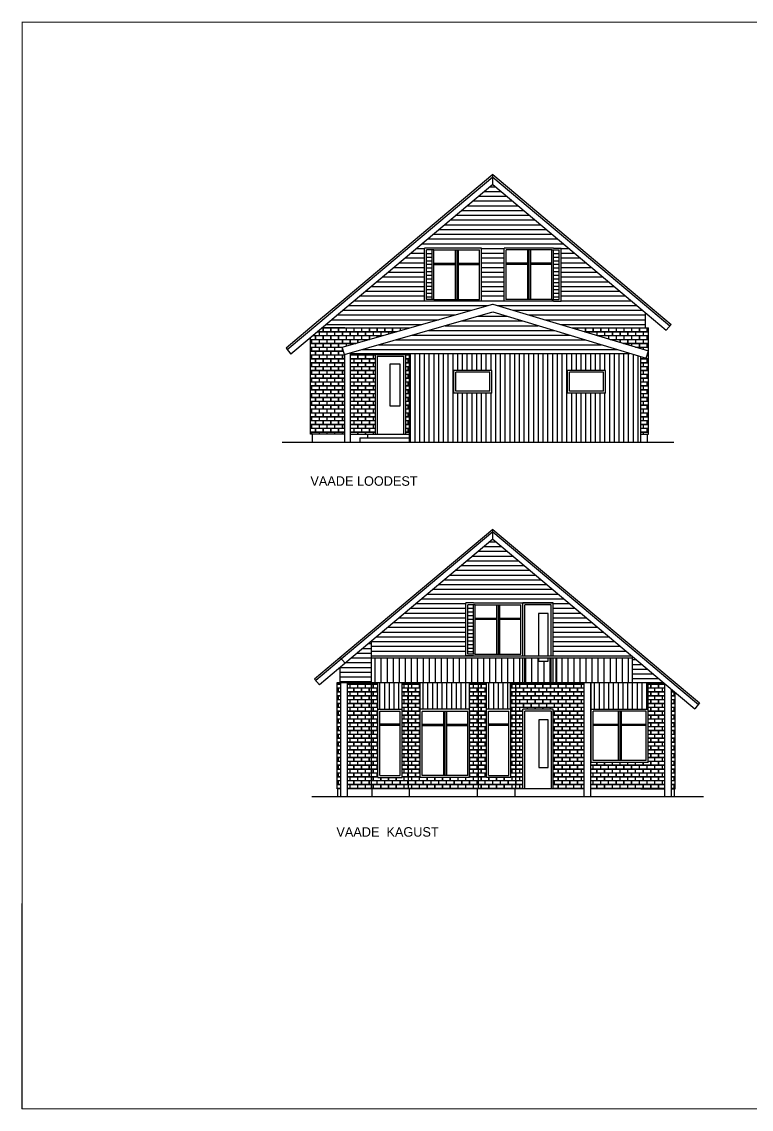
# Model space of a CAD drawing. Header units: millimetres. Extents: x -183747 to 314141, y 291435 to 411008.
# Drawn here: x 87842 to 107056, y 371139 to 399767 of the extents above; entities that cross this region are included whole.
import ezdxf

# ---------------------------------------------------------------- set-up
doc = ezdxf.new("R2010")
doc.units = ezdxf.units.MM
for name, color, linetype in [('kivivooder', 254, 'Continuous'), ('kollane', 5, 'Continuous'), ('puuvooder', 31, 'Continuous'), ('raam', 7, 'Continuous'), ('TEKST', 7, 'Continuous'), ('uks', 5, 'Continuous')]:
    doc.layers.add(name, color=color, linetype=linetype)
pattern_1 = [(360, (141201.75, -15201.34), (101.6, 101.6), [198.4375, -4.7625]), (360, (141100.15, -15196.58), (101.6, 101.6), [198.4375, -4.7625]), (90, (141201.75, -15201.34), (-101.6, 101.6), [-106.3625, 96.8375]), (90, (141196.99, -15201.34), (-101.6, 101.6), [-106.3625, 96.8375])]
pattern_2 = [(360, (141806.33, -30978.6), (101.6, 101.6), [198.4375, -4.7625]), (360, (141704.73, -30973.84), (101.6, 101.6), [198.4375, -4.7625]), (90, (141806.33, -30978.6), (-101.6, 101.6), [-106.3625, 96.8375]), (90, (141801.57, -30978.6), (-101.6, 101.6), [-106.3625, 96.8375])]

# ---------------------------------------------------------------- blocks, each defined once
blk = doc.blocks.new('ca3l')
at = {"color": 0, "linetype": 'ByBlock', "const_width": 0.14}
blk.add_lwpolyline([(192, 0), (192, 143), (0, 143), (0, 0)], close=True, dxfattribs=at)

msp = doc.modelspace()

# ---------------------------------------------------------------- hatches: boundary and pattern name
at = {"layer": 'kivivooder'}
h = msp.add_hatch(dxfattribs=at)
h.set_pattern_fill('AR-B816C', color=256, scale=0.5, angle=360, style=0)
h.set_pattern_definition(pattern_1)
h.paths.add_polyline_path([(95449.2502, 388909.44537), (96354.24216, 388909.44537), (96354.24216, 391010.87548), (96339.80252, 391006.73878), (96284.72185, 391199.00453), (98066.47749, 391709.44537), (96349.2502, 391709.44537), (95753.3734, 391709.44537), (95449.2502, 391454.2557)])
h = msp.add_hatch(dxfattribs=at)
h.set_pattern_fill('AR-B816C', color=256, scale=0.5, angle=360, style=0)
h.set_pattern_definition(pattern_1)
h.paths.add_polyline_path([(102329.65139, 391709.44537), (104349.38236, 391101.56372), (104349.38236, 391709.44537)])
h.paths.add_polyline_path([(104349.38236, 391101.56372), (104291.7421, 390910.04975), (104149.38236, 390952.89598), (104149.38236, 388909.44537), (104349.38236, 388909.44537)])
h = msp.add_hatch(dxfattribs=at)
h.set_pattern_fill('AR-B816C', color=256, scale=0.5, angle=360, style=0)
h.set_pattern_definition(pattern_1)
h.paths.add_polyline_path([(97149.2502, 391009.44537), (97949.2502, 391009.44537), (97949.2502, 390327.30671), (97949.2502, 390092.92863), (97949.38236, 390092.92863), (97949.38236, 388909.44537), (98051.63971, 388909.44537), (98051.63971, 391038.09357), (96504.91245, 391038.09357), (96504.91245, 388909.44537), (97149.2502, 388909.44537)])
h = msp.add_hatch(dxfattribs=at)
h.set_pattern_fill('AR-B816C', color=256, scale=0.5, angle=360, style=0)
h.set_pattern_definition(pattern_2)
h.paths.add_polyline_path([(97052.0536, 382370.76928), (96419.71546, 382370.76928), (96419.71546, 379570.76928), (97052.0536, 379570.76928)])
h.paths.add_polyline_path([(96249.11804, 382370.76928), (96149.11804, 382370.76928), (96149.11804, 379570.76928), (96249.11804, 379570.76928)])
h = msp.add_hatch(dxfattribs=at)
h.set_pattern_fill('AR-B816C', color=256, scale=0.5, angle=360, style=0)
h.set_pattern_definition(pattern_2)
h.paths.add_polyline_path([(100085.34743, 381670.76928), (100085.34743, 382370.76928), (99871.29242, 382370.76928), (99871.29242, 379570.76928), (100249.2502, 379570.76928), (100249.2502, 379870.76928), (100085.34743, 379870.76928)])
h.paths.add_polyline_path([(100856.55562, 382370.76928), (100721.74353, 382370.76928), (100721.74353, 381670.76928), (100721.74353, 379870.76928), (100249.2502, 379870.76928), (100249.2502, 379570.76928), (100856.55562, 379570.76928)])
h.paths.add_polyline_path([(99871.29242, 382370.76928), (99637.81151, 382370.76928), (99637.81151, 381670.76928), (99637.81151, 379870.76928), (98337.81151, 379870.76928), (98337.81151, 381670.76928), (98337.81151, 382370.76928), (98029.87106, 382370.76928), (98029.87106, 379570.76928), (99871.29242, 379570.76928)])
h.paths.add_polyline_path([(98029.87106, 382370.76928), (97857.23741, 382370.76928), (97857.23741, 381670.76928), (97857.23741, 379870.76928), (97220.84131, 379870.76928), (97220.84131, 381670.76928), (97220.84131, 382370.76928), (97052.0536, 382370.76928), (97052.0536, 379570.76928), (98029.87106, 379570.76928)])
h = msp.add_hatch(dxfattribs=at)
h.set_pattern_fill('AR-B816C', color=256, scale=0.5, angle=360, style=0)
h.set_pattern_definition(pattern_2)
h.paths.add_polyline_path([(102657.64626, 382370.76928), (100856.55562, 382370.76928), (100856.55562, 379570.76928), (101040.53124, 379570.76928), (101040.53124, 381670.76928), (101840.53124, 381670.76928), (101840.53124, 379570.76928), (102657.64626, 379570.76928)])
h = msp.add_hatch(dxfattribs=at)
h.set_pattern_fill('AR-B816C', color=256, scale=0.5, angle=360, style=0)
h.set_pattern_definition(pattern_2)
h.paths.add_polyline_path([(104781.29135, 382340.42379), (104745.127, 382370.76928), (104340.53124, 382370.76928), (104340.53124, 381671.39428), (104340.53124, 380271.39428), (102840.53124, 380271.39428), (102840.53124, 381671.39428), (102840.53124, 382370.76928), (102828.40851, 382370.76928), (102828.40851, 379570.76928), (104149.2502, 379570.76928), (104781.29135, 379570.76928)])
h = msp.add_hatch(dxfattribs=at)
h.set_pattern_fill('AR-B816C', color=256, scale=0.5, angle=360, style=0)
h.set_pattern_definition(pattern_2)
h.paths.add_polyline_path([(105052.0536, 382113.22728), (104952.0536, 382197.13724), (104952.0536, 379570.76928), (105052.0536, 379570.76928)])
at = {"layer": 'kollane'}
h = msp.add_hatch(dxfattribs=at)
h.set_pattern_fill('LINE', color=256, scale=30, angle=360, style=0)
h.set_pattern_definition([(180, (201343.56, 186498.87), (5e-14, 95.25), [])])
h.paths.add_polyline_path([(98649.2502, 393759.44537), (98499.2502, 393759.44537), (98499.2502, 392459.44537), (98649.2502, 392459.44537)])
h = msp.add_hatch(dxfattribs=at)
h.set_pattern_fill('LINE', color=256, scale=30, angle=360, style=0)
h.set_pattern_definition([(360, (-845.06, 186498.87), (5e-14, 95.25), [])])
h.paths.add_polyline_path([(101849.2502, 392459.44537), (101999.2502, 392459.44537), (101999.2502, 393759.44537), (101849.2502, 393759.44537)])
h = msp.add_hatch(dxfattribs=at)
h.set_pattern_fill('LINE', color=256, scale=30, angle=360, style=0)
h.set_pattern_definition([(180, (202432.49, 177160.19), (5e-14, 95.25), [])])
h.paths.add_polyline_path([(99738.1786, 384420.76928), (99588.1786, 384420.76928), (99588.1786, 383120.76928), (99738.1786, 383120.76928)])
h = msp.add_hatch(dxfattribs=at)
h.set_pattern_fill('LINE', color=256, scale=50, angle=810, style=0)
h.set_pattern_definition([(90, (130490.74, 407499.62), (158.75, -3e-14), [])])
h.paths.add_polyline_path([(101778.97783, 383013.9252), (101778.97783, 382370.76928), (103760.30594, 382370.76928), (103760.30594, 383013.9252)])
h.paths.add_polyline_path([(101395.94067, 382931.31321), (101395.94067, 383013.9252), (101028.97783, 383013.9252), (101028.97783, 382370.76928), (101728.97783, 382370.76928), (101728.97783, 383013.9252), (101647.15316, 383013.9252), (101647.15316, 382931.31321)])
h.paths.add_polyline_path([(97090.5002, 383013.9252), (97090.5002, 382370.76928), (100978.97783, 382370.76928), (100978.97783, 383013.9252)])
h = msp.add_hatch(dxfattribs=at)
h.set_pattern_fill('LINE', color=256, scale=50, angle=810, style=0)
h.set_pattern_definition([(90, (130649.49, 407499.62), (158.75, -3e-14), [])])
h.paths.add_polyline_path([(101937.72783, 383013.9252), (101937.72783, 382370.76928), (103919.05594, 382370.76928), (103919.05594, 383013.9252)])
h.paths.add_polyline_path([(101554.69067, 382931.31321), (101554.69067, 383013.9252), (101187.72783, 383013.9252), (101187.72783, 382370.76928), (101887.72783, 382370.76928), (101887.72783, 383013.9252), (101805.90316, 383013.9252), (101805.90316, 382931.31321)])
h.paths.add_polyline_path([(97249.2502, 383013.9252), (97249.2502, 382370.76928), (101137.72783, 382370.76928), (101137.72783, 383013.9252)])
at = {"layer": 'puuvooder'}
h = msp.add_hatch(dxfattribs=at)
h.set_pattern_fill('_USER', color=256, scale=125, angle=360, style=0, pattern_type=0)
h.set_pattern_definition([(360, (141201.75, -15201.34), (6e-14, 125), [])])
h.paths.add_polyline_path([(96349.2502, 392209.44537), (95786.41465, 391737.17026), (95753.3734, 391709.44537), (96349.2502, 391709.44537), (98066.47749, 391709.44537), (100250.6404, 392335.16863), (102329.65139, 391709.44537), (104269.38236, 391709.44537), (104269.38236, 392108.64252), (104149.2502, 392209.44537), (100249.2502, 395481.93393)])
h.paths.add_polyline_path([(99949.2502, 393809.44537), (99949.2502, 392409.44537), (98649.2502, 392409.44537), (98449.2502, 392409.44537), (98449.2502, 393809.44537), (98649.2502, 393809.44537)], flags=16)
h.paths.add_polyline_path([(100549.2502, 393809.44537), (101849.2502, 393809.44537), (102049.2502, 393809.44537), (102049.2502, 392409.44537), (101849.2502, 392409.44537), (100549.2502, 392409.44537)], flags=16)
h = msp.add_hatch(dxfattribs=at)
h.set_pattern_fill('_USER', color=256, scale=125, angle=360, style=0, pattern_type=0)
h.set_pattern_definition([(360, (19486.13, 226891.32), (6e-14, 125), [])])
h.paths.add_polyline_path([(99825.78363, 391038.09357), (99825.78363, 392005.40946), (96449.2502, 391038.09357)])
h.paths.add_polyline_path([(102868.48325, 391038.09357), (102868.48325, 391338.41023), (100249.2502, 392126.72499), (99825.78363, 392005.40946), (99825.78363, 391038.09357)])
h.paths.add_polyline_path([(102868.48325, 391038.09357), (103866.30721, 391038.09357), (102868.48325, 391338.41023)])
h = msp.add_hatch(dxfattribs=at)
h.set_pattern_fill('_USER', color=256, scale=125, angle=450, style=0, pattern_type=0)
h.set_pattern_definition([(90, (141201.75, -15201.34), (-125, 4e-14), [])])
h.paths.add_polyline_path([(104149.38236, 388689.44537), (104149.38236, 390952.89598), (103866.30721, 391038.09357), (98051.63971, 391038.09357), (98051.63971, 388689.44537)])
h.paths.add_polyline_path([(100223.10934, 389989.44537), (99223.10934, 389989.44537), (99223.10934, 390589.44537), (100223.10934, 390589.44537)], flags=16)
h.paths.add_polyline_path([(100178.22297, 390039.44537), (99268.51229, 390039.44537), (99273.10934, 390044.50787), (99273.10934, 390539.44537), (99722.5418, 390539.44537), (99723.10934, 390540.07037), (99723.67752, 390539.44537), (100173.10934, 390539.44537), (100173.10934, 390045.07037)], flags=0)
h.paths.add_polyline_path([(102215.2562, 389989.44537), (102215.2562, 390589.44537), (103215.2562, 390589.44537), (103215.2562, 389989.44537)], flags=16)
h.paths.add_polyline_path([(102265.2562, 390044.50787), (102265.2562, 390539.44537), (102714.68866, 390539.44537), (102715.2562, 390540.07037), (102715.82438, 390539.44537), (103165.2562, 390539.44537), (103165.2562, 390045.07037), (103170.36984, 390039.44537), (102260.65915, 390039.44537)], flags=0)
h.paths.add_polyline_path([(99722.5418, 390539.44537), (99273.10934, 390539.44537), (99273.10934, 390044.50787)], flags=0)
h.paths.add_polyline_path([(99273.10934, 390044.50787), (99273.10934, 390039.44537), (100173.10934, 390039.44537), (100173.10934, 390045.07037), (99723.67752, 390539.44537), (99722.5418, 390539.44537)], flags=0)
h.paths.add_polyline_path([(100173.10934, 390045.07037), (100173.10934, 390539.44537), (99723.67752, 390539.44537)], flags=0)
h.paths.add_polyline_path([(102714.68866, 390539.44537), (102265.2562, 390539.44537), (102265.2562, 390044.50787)], flags=0)
h.paths.add_polyline_path([(102265.2562, 390044.50787), (102265.2562, 390039.44537), (103165.2562, 390039.44537), (103165.2562, 390045.07037), (102715.82438, 390539.44537), (102714.68866, 390539.44537)], flags=0)
h.paths.add_polyline_path([(103165.2562, 390045.07037), (103165.2562, 390539.44537), (102715.82438, 390539.44537)], flags=0)
h = msp.add_hatch(dxfattribs=at)
h.set_pattern_fill('_USER', color=256, scale=125, angle=360, style=0, pattern_type=0)
h.set_pattern_definition([(360, (-293129.59, 388576.2), (6e-14, 125), [])])
h.paths.add_polyline_path([(103919.05594, 383063.9252), (100249.2502, 386143.25784), (100249.2502, 384470.76928), (101038.1786, 384470.76928), (101838.1786, 384470.76928), (101838.1786, 383063.9252)])
h.paths.add_polyline_path([(99538.1786, 384470.76928), (99738.1786, 384470.76928), (100249.2502, 384470.76928), (100249.2502, 386143.25784), (97052.0536, 383460.49136), (97052.0536, 383063.9252), (99538.1786, 383063.9252)])
h = msp.add_hatch(dxfattribs=at)
h.set_pattern_fill('_USER', color=256, scale=125, angle=360, style=0, pattern_type=0)
h.set_pattern_definition([(360, (141806.33, -30978.6), (6e-14, 125), [])])
h.paths.add_polyline_path([(96349.2502, 382870.76928), (96229.11804, 382769.96643), (96229.11804, 382370.76928), (97052.0536, 382370.76928), (97052.0536, 383460.49136)])
h = msp.add_hatch(dxfattribs=at)
h.set_pattern_fill('_USER', color=256, scale=125, angle=360, style=0, pattern_type=0)
h.set_pattern_definition([(360, (20263.4, 228599.09), (6e-14, 125), [])])
h.paths.add_polyline_path([(104149.2502, 382870.76928), (103919.05594, 383063.9252), (103919.05594, 382370.76928), (104745.127, 382370.76928), (104712.08576, 382398.49418)])
h = msp.add_hatch(dxfattribs=at)
h.set_pattern_fill('_USER', color=256, scale=125, angle=450, style=0, pattern_type=0)
h.set_pattern_definition([(90, (20027.1, 228599.09), (-125, 7e-14), [])])
h.paths.add_polyline_path([(97857.23741, 382370.76928), (97220.84131, 382370.76928), (97220.84131, 381670.76928), (97857.23741, 381670.76928)])
h = msp.add_hatch(dxfattribs=at)
h.set_pattern_fill('_USER', color=256, scale=125, angle=450, style=0, pattern_type=0)
h.set_pattern_definition([(90, (20166.21, 228599.09), (-125, 7e-14), [])])
h.paths.add_polyline_path([(98337.81151, 382370.76928), (98337.81151, 381670.76928), (99637.81151, 381670.76928), (99637.81151, 382370.76928)])
h = msp.add_hatch(dxfattribs=at)
h.set_pattern_fill('_USER', color=256, scale=125, angle=450, style=0, pattern_type=0)
h.set_pattern_definition([(90, (20272.27, 228599.09), (-125, 7e-14), [])])
h.paths.add_polyline_path([(100085.34743, 382370.76928), (100085.34743, 381670.76928), (100710.34743, 381670.76928), (100710.34743, 382370.76928)])
h = msp.add_hatch(dxfattribs=at)
h.set_pattern_fill('_USER', color=256, scale=125, angle=450, style=0, pattern_type=0)
h.set_pattern_definition([(90, (141806.33, -30978.6), (-125, 7e-14), [])])
h.paths.add_polyline_path([(102840.53124, 382370.76928), (102840.53124, 381671.39428), (104340.53124, 381671.39428), (104340.53124, 382370.76928)])

# ---------------------------------------------------------------- linework, layer by layer
for p, q in [((100249.2502, 395743.01539), (96220.69268, 392362.65426)), ((100249.2502, 395677.74503), (96252.83206, 392324.35204)), ((100249.2502, 395481.93393), (100249.2502, 395743.01539)), ((100249.2502, 395743.01539), (104277.80772, 392362.65426)), ((100249.2502, 395677.74503), (104245.66834, 392324.35204)), ((100249.2502, 395481.93393), (96349.2502, 392209.44537)), ((100249.2502, 395481.93393), (104149.2502, 392209.44537)), ((96220.69268, 392362.65426), (95657.85712, 391890.37915)), ((96252.83206, 392324.35204), (95689.9965, 391852.07693)), ((96349.2502, 392209.44537), (95786.41465, 391737.17026)), ((104149.2502, 392209.44537), (104817.88928, 391648.39057)), ((104245.66834, 392324.35204), (104914.30742, 391763.29724)), ((104277.80772, 392362.65426), (104946.4468, 391801.59946)), ((95657.85712, 391890.37915), (94802.76624, 391172.87271)), ((95689.9965, 391852.07693), (94834.90562, 391134.57049)), ((95786.41465, 391737.17026), (94931.46309, 391019.78073)), ((104946.4468, 391801.59946), (104817.88928, 391648.39057)), ((95446.4468, 388909.44537), (95446.4468, 391451.90337)), ((94802.76624, 391172.87271), (94931.32376, 391019.66382)), ((96354.24216, 388689.44537), (96354.24216, 391010.87548)), ((96504.91245, 388689.44537), (96504.91245, 391054.0398)), ((96354.24216, 388909.44537), (95446.4468, 388909.44537)), ((95499.2502, 388689.44537), (95499.2502, 388909.44537)), ((96504.91245, 388909.44537), (98051.63971, 388909.44537)), ((96749.2502, 388809.44537), (98051.63971, 388809.44537)), ((104149.38236, 388909.44537), (104349.38236, 388909.44537)), ((100249.2502, 386404.3393), (96220.69268, 383023.97817)), ((100249.2502, 386339.06894), (96252.83206, 382985.67595)), ((100249.2502, 386404.3393), (104277.80772, 383023.97817)), ((100249.2502, 386143.25784), (100249.2502, 386404.3393)), ((100249.2502, 386339.06894), (104245.66834, 382985.67595)), ((100249.2502, 386143.25784), (96349.2502, 382870.76928)), ((100249.2502, 386143.25784), (104149.2502, 382870.76928)), ((97052.0536, 379570.76928), (97052.0536, 383460.49136)), ((96220.69268, 383023.97817), (95552.0536, 382462.92337)), ((96252.83206, 382985.67595), (95584.19298, 382424.62115)), ((96349.2502, 382870.76928), (95680.61113, 382309.71448)), ((96229.11804, 382370.76928), (96229.11804, 382769.96643)), ((96232.74608, 383034.09218), (96361.3036, 382880.88329)), ((104149.2502, 382870.76928), (104712.08576, 382398.49418)), ((104245.66834, 382985.67595), (104808.5039, 382513.40084)), ((104277.80772, 383023.97817), (104840.64328, 382551.70307)), ((104808.5039, 382513.40084), (105663.45545, 381796.01131)), ((104840.64328, 382551.70307), (105695.59483, 381834.31353)), ((95552.0536, 382462.92337), (95680.61113, 382309.71448)), ((96149.11804, 379570.76928), (96149.11804, 382370.76928)), ((96149.11804, 382370.76928), (104745.127, 382370.76928)), ((98029.87106, 379570.76928), (98029.87106, 382370.76928)), ((99871.29242, 379570.76928), (99871.29242, 382370.76928)), ((100856.55562, 379570.76928), (100856.55562, 382370.76928)), ((104712.08576, 382398.49418), (105567.03731, 381681.10464)), ((105052.0536, 379570.76928), (105052.0536, 382113.22728)), ((105695.59483, 381834.31353), (105567.03731, 381681.10464)), ((96249.11804, 379570.76928), (96149.11804, 379570.76928)), ((96171.11804, 379370.76928), (96171.11804, 379570.76928)), ((96599.2502, 379570.76928), (96419.71546, 379570.76928)), ((102657.64626, 379570.76928), (96419.71546, 379570.76928)), ((97074.0536, 379370.76928), (97074.0536, 379570.76928)), ((98051.87106, 379370.76928), (98051.87106, 379570.76928)), ((99849.08093, 379370.76928), (99849.08093, 379570.76928)), ((100834.55562, 379370.76928), (100834.55562, 379570.76928)), ((104149.2502, 379570.76928), (102828.40851, 379570.76928)), ((104149.2502, 379570.76928), (104781.29135, 379570.76928)), ((104952.0536, 379570.76928), (105052.0536, 379570.76928)), ((105030.0536, 379370.76928), (105030.0536, 379570.76928))]:
    msp.add_line(p, q)
at = {"layer": 'kivivooder', "color": 7, "lineweight": 0}
for p, q in [((100249.2502, 395481.93393), (96349.2502, 392209.44537)), ((100249.2502, 395481.93393), (96349.2502, 392209.44537)), ((100249.2502, 395481.93393), (96349.2502, 392209.44537)), ((104149.2502, 392209.44537), (100249.2502, 395481.93393)), ((104149.2502, 392209.44537), (100249.2502, 395481.93393)), ((104149.2502, 392209.44537), (100249.2502, 395481.93393)), ((96349.2502, 392209.44537), (95786.41465, 391737.17026)), ((96349.2502, 392209.44537), (95786.41465, 391737.17026)), ((96349.2502, 392209.44537), (95786.41465, 391737.17026)), ((104269.38236, 392108.64252), (104149.2502, 392209.44537)), ((104269.38236, 392108.64252), (104149.2502, 392209.44537)), ((95786.41465, 391737.17026), (95753.3734, 391709.44537)), ((95786.41465, 391737.17026), (95753.3734, 391709.44537)), ((95786.41465, 391737.17026), (95753.3734, 391709.44537))]:
    msp.add_line(p, q, dxfattribs=at)
at = {"layer": 'kivivooder', "color": 5, "lineweight": 0}
for p, q in [((98449.2502, 392409.44537), (98449.2502, 393809.44537)), ((98449.2502, 393809.44537), (98649.2502, 393809.44537)), ((98649.2502, 393809.44537), (98449.2502, 393809.44537)), ((98449.2502, 393809.44537), (98449.2502, 392409.44537)), ((98449.2502, 392409.44537), (98449.2502, 393809.44537)), ((98449.2502, 393809.44537), (98649.2502, 393809.44537)), ((98449.2502, 392409.44537), (98449.2502, 393809.44537)), ((98449.2502, 393809.44537), (98649.2502, 393809.44537)), ((98499.2502, 392459.44537), (98499.2502, 393759.44537)), ((98499.2502, 393759.44537), (98699.2502, 393759.44537)), ((98499.2502, 392459.44537), (98499.2502, 393759.44537)), ((98499.2502, 393759.44537), (98699.2502, 393759.44537)), ((98499.2502, 392459.44537), (98499.2502, 393759.44537)), ((98499.2502, 393759.44537), (98699.2502, 393759.44537)), ((98499.2502, 392459.44537), (98499.2502, 393759.44537)), ((98499.2502, 393759.44537), (98699.2502, 393759.44537)), ((98649.2502, 393809.44537), (99949.2502, 393809.44537)), ((99949.2502, 393809.44537), (98649.2502, 393809.44537)), ((98649.2502, 393809.44537), (99949.2502, 393809.44537)), ((98649.2502, 393809.44537), (99949.2502, 393809.44537)), ((98699.2502, 393759.44537), (99899.2502, 393759.44537)), ((98699.2502, 392459.44537), (98699.2502, 393759.44537)), ((98699.2502, 392459.44537), (98699.2502, 393759.44537)), ((98699.2502, 393759.44537), (99899.2502, 393759.44537)), ((98699.2502, 393759.44537), (99899.2502, 393759.44537)), ((98699.2502, 392459.44537), (98699.2502, 393759.44537)), ((98699.2502, 393759.44537), (99899.2502, 393759.44537)), ((98699.2502, 392459.44537), (98699.2502, 393759.44537)), ((99259.2502, 393759.44537), (98699.2502, 393759.44537)), ((98699.2502, 393759.44537), (98699.2502, 393409.44537)), ((98699.2502, 393759.44537), (99259.2502, 393759.44537)), ((98699.2502, 393759.44537), (99899.2502, 393759.44537)), ((98699.2502, 393379.44537), (98699.2502, 393759.44537)), ((98699.2502, 393759.44537), (99899.2502, 393759.44537)), ((98699.2502, 392459.44537), (98699.2502, 393759.44537)), ((98699.2502, 393759.44537), (99899.2502, 393759.44537)), ((98699.2502, 392459.44537), (98699.2502, 393759.44537)), ((98699.2502, 392459.44537), (98699.2502, 393759.44537)), ((98699.2502, 393409.44537), (98699.2502, 393759.44537)), ((99259.2502, 393409.44537), (99259.2502, 393759.44537)), ((99259.2502, 393759.44537), (99899.2502, 393759.44537)), ((99899.2502, 393759.44537), (99339.2502, 393759.44537)), ((99339.2502, 393759.44537), (99339.2502, 393409.44537)), ((99339.2502, 393409.44537), (99339.2502, 393759.44537)), ((99339.2502, 393759.44537), (99899.2502, 393759.44537)), ((99899.2502, 393759.44537), (99899.2502, 392459.44537)), ((99899.2502, 393759.44537), (99899.2502, 392459.44537)), ((99899.2502, 393759.44537), (99899.2502, 392459.44537)), ((99899.2502, 393759.44537), (99899.2502, 392459.44537)), ((99899.2502, 393409.44537), (99899.2502, 393759.44537)), ((99899.2502, 393759.44537), (99899.2502, 393409.44537)), ((99899.2502, 393759.44537), (99899.2502, 392459.44537)), ((99899.2502, 393759.44537), (99899.2502, 392459.44537)), ((99899.2502, 393759.44537), (99899.2502, 392459.44537)), ((99949.2502, 393809.44537), (99949.2502, 392409.44537)), ((99949.2502, 392409.44537), (99949.2502, 393809.44537)), ((99949.2502, 393809.44537), (99949.2502, 392409.44537)), ((99949.2502, 393809.44537), (99949.2502, 392409.44537)), ((100549.2502, 393809.44537), (101849.2502, 393809.44537)), ((100549.2502, 392409.44537), (100549.2502, 393809.44537)), ((100549.2502, 393809.44537), (100549.2502, 392409.44537)), ((100549.2502, 393809.44537), (101849.2502, 393809.44537)), ((100549.2502, 392409.44537), (100549.2502, 393809.44537)), ((100549.2502, 393809.44537), (101849.2502, 393809.44537)), ((100549.2502, 392409.44537), (100549.2502, 393809.44537)), ((100599.2502, 393759.44537), (101799.2502, 393759.44537)), ((100599.2502, 392462.69664), (100599.2502, 393759.44537)), ((100599.2502, 392459.44537), (100599.2502, 393759.44537)), ((100599.2502, 393759.44537), (101799.2502, 393759.44537)), ((100599.2502, 393759.44537), (101799.2502, 393759.44537)), ((100599.2502, 392462.69664), (100599.2502, 393759.44537)), ((100599.2502, 393759.44537), (101799.2502, 393759.44537)), ((100599.2502, 393379.44537), (100599.2502, 393759.44537)), ((100599.2502, 393759.44537), (100599.2502, 393409.44537)), ((101159.2502, 393759.44537), (100599.2502, 393759.44537)), ((100599.2502, 393759.44537), (101159.2502, 393759.44537)), ((100599.2502, 393379.44537), (100599.2502, 393759.44537)), ((100599.2502, 393759.44537), (101799.2502, 393759.44537)), ((100599.2502, 392462.69664), (100599.2502, 393759.44537)), ((100599.2502, 393759.44537), (101799.2502, 393759.44537)), ((100599.2502, 392462.69664), (100599.2502, 393759.44537)), ((100599.2502, 393759.44537), (101799.2502, 393759.44537)), ((100599.2502, 392462.69664), (100599.2502, 393759.44537)), ((100599.2502, 393759.44537), (101799.2502, 393759.44537)), ((100599.2502, 393409.44537), (100599.2502, 393759.44537)), ((101239.2502, 393759.44537), (101159.2502, 393759.44537)), ((101159.2502, 393759.44537), (101159.2502, 393026.83254)), ((101159.2502, 393409.44537), (101159.2502, 393759.44537)), ((101159.2502, 393759.44537), (101239.2502, 393759.44537)), ((101239.2502, 393759.44537), (101159.2502, 393759.44537)), ((101159.2502, 393759.44537), (101159.2502, 393409.44537)), ((101239.2502, 393759.44537), (101159.2502, 393759.44537)), ((101159.2502, 393759.44537), (101159.2502, 393026.83254)), ((101239.2502, 393759.44537), (101159.2502, 393759.44537)), ((101159.2502, 393759.44537), (101159.2502, 393026.83254)), ((101239.2502, 393409.44537), (101239.2502, 393759.44537)), ((101799.2502, 393759.44537), (101239.2502, 393759.44537)), ((101239.2502, 393759.44537), (101239.2502, 393409.44537)), ((101239.2502, 393759.44537), (101799.2502, 393759.44537)), ((101239.2502, 393409.44537), (101239.2502, 393759.44537)), ((101239.2502, 393409.44537), (101239.2502, 393759.44537)), ((101239.2502, 393026.84531), (101239.2502, 393759.44537)), ((101799.2502, 393759.44537), (101999.2502, 393759.44537)), ((101799.2502, 393759.44537), (101799.2502, 392459.44537)), ((101799.2502, 393759.44537), (101999.2502, 393759.44537)), ((101799.2502, 393759.44537), (101999.2502, 393759.44537)), ((101799.2502, 393759.44537), (101999.2502, 393759.44537)), ((101799.2502, 393759.44537), (101799.2502, 392459.44537)), ((101799.2502, 393759.44537), (101799.2502, 393409.44537)), ((101799.2502, 393409.44537), (101799.2502, 393759.44537)), ((101799.2502, 393759.44537), (101999.2502, 393759.44537)), ((101799.2502, 393759.44537), (101999.2502, 393759.44537)), ((101799.2502, 393759.44537), (101999.2502, 393759.44537)), ((101799.2502, 393759.44537), (101999.2502, 393759.44537)), ((101799.2502, 393759.44537), (101799.2502, 393409.44537)), ((101799.2502, 393759.44537), (101799.2502, 393409.44537)), ((101799.2502, 393759.44537), (101799.2502, 392459.44537)), ((101849.2502, 393809.44537), (102049.2502, 393809.44537)), ((102049.2502, 393809.44537), (101849.2502, 393809.44537)), ((101849.2502, 393809.44537), (102049.2502, 393809.44537)), ((101849.2502, 393809.44537), (102049.2502, 393809.44537)), ((101999.2502, 393759.44537), (101999.2502, 392459.44537)), ((101999.2502, 393759.44537), (101999.2502, 392459.44537)), ((101999.2502, 393759.44537), (101999.2502, 392459.44537)), ((101999.2502, 393759.44537), (101999.2502, 392459.44537)), ((101999.2502, 393759.44537), (101999.2502, 392459.44537)), ((101999.2502, 393759.44537), (101999.2502, 392459.44537)), ((101999.2502, 393759.44537), (101999.2502, 392459.44537)), ((101999.2502, 393759.44537), (101999.2502, 392459.44537)), ((102049.2502, 393809.44537), (102049.2502, 392409.44537)), ((102049.2502, 392409.44537), (102049.2502, 393809.44537)), ((102049.2502, 393809.44537), (102049.2502, 392409.44537)), ((98699.2502, 393409.44537), (98966.79044, 393409.44537)), ((98966.79044, 393409.44537), (98699.2502, 393409.44537)), ((98989.72247, 393379.44537), (98699.2502, 393379.44537)), ((98699.2502, 393379.44537), (98699.2502, 392459.44537)), ((98699.2502, 392459.44537), (98699.2502, 393379.44537)), ((98966.79044, 393409.44537), (99259.2502, 393409.44537)), ((98966.79044, 393409.44537), (99259.2502, 393409.44537)), ((98966.79044, 393409.44537), (99259.2502, 393409.44537)), ((98966.79044, 393409.44537), (99259.2502, 393409.44537)), ((98966.79044, 393409.44537), (99259.2502, 393409.44537)), ((98966.79044, 393409.44537), (99259.2502, 393409.44537)), ((98966.79044, 393409.44537), (99259.2502, 393409.44537)), ((98966.79044, 393409.44537), (99259.2502, 393409.44537)), ((98966.79044, 393409.44537), (99259.2502, 393409.44537)), ((99259.2502, 393409.44537), (99259.2502, 393026.84531)), ((99259.2502, 393409.44537), (99259.2502, 393026.84531)), ((99259.2502, 393409.44537), (99259.2502, 393026.84531)), ((99259.2502, 393409.44537), (99259.2502, 393026.84531)), ((99259.2502, 393409.44537), (99259.2502, 393026.84531)), ((99259.2502, 393409.44537), (99259.2502, 393026.84531)), ((99259.2502, 393409.44537), (99259.2502, 393026.84531)), ((99259.2502, 393409.44537), (99259.2502, 393026.84531)), ((99339.2502, 393026.83254), (99339.2502, 393409.44537)), ((99339.2502, 393409.44537), (99631.71462, 393409.44537)), ((99339.2502, 393026.83254), (99339.2502, 393409.44537)), ((99339.2502, 393409.44537), (99631.71462, 393409.44537)), ((99339.2502, 393409.44537), (99631.71462, 393409.44537)), ((99339.2502, 393026.83254), (99339.2502, 393409.44537)), ((99339.2502, 393026.83254), (99339.2502, 393409.44537)), ((99339.2502, 393409.44537), (99631.71462, 393409.44537)), ((99899.2502, 393379.44537), (99608.783, 393379.44537)), ((99608.783, 393379.44537), (99899.2502, 393379.44537)), ((99631.71462, 393409.44537), (99899.2502, 393409.44537)), ((99899.2502, 393409.44537), (99899.2502, 392459.44537)), ((99899.2502, 392462.69664), (99899.2502, 393379.44537)), ((99899.2502, 393379.44537), (99899.2502, 392462.69664)), ((100599.2502, 393409.44537), (100866.78578, 393409.44537)), ((100866.78578, 393409.44537), (100599.2502, 393409.44537)), ((100889.7174, 393379.44537), (100599.2502, 393379.44537)), ((100889.7174, 393379.44537), (100599.2502, 393379.44537)), ((100599.2502, 393379.44537), (100599.2502, 392462.69664)), ((100599.2502, 392462.69664), (100599.2502, 393379.44537)), ((100866.78578, 393409.44537), (101159.2502, 393409.44537)), ((100866.78578, 393409.44537), (101159.2502, 393409.44537)), ((100866.78578, 393409.44537), (101159.2502, 393409.44537)), ((100866.78578, 393409.44537), (101159.2502, 393409.44537)), ((101159.2502, 393409.44537), (101159.2502, 393026.83254)), ((101159.2502, 393409.44537), (101159.2502, 393026.83254)), ((101159.2502, 393409.44537), (101159.2502, 393026.83254)), ((101159.2502, 393409.44537), (101159.2502, 393026.83254)), ((101239.2502, 393409.44537), (101531.70996, 393409.44537)), ((101239.2502, 393026.84531), (101239.2502, 393409.44537)), ((101239.2502, 393026.84531), (101239.2502, 393409.44537)), ((101239.2502, 393409.44537), (101531.70996, 393409.44537)), ((101239.2502, 393026.84531), (101239.2502, 393409.44537)), ((101239.2502, 393026.84531), (101239.2502, 393409.44537)), ((101799.2502, 393379.44537), (101508.77794, 393379.44537)), ((101799.2502, 393409.44537), (101531.70996, 393409.44537)), ((101531.70996, 393409.44537), (101799.2502, 393409.44537)), ((101799.2502, 393409.44537), (101799.2502, 392459.44537)), ((101799.2502, 393409.44537), (101799.2502, 392459.44537)), ((101799.2502, 392459.44537), (101799.2502, 393379.44537)), ((99259.2502, 392459.44537), (99259.2502, 393026.84531)), ((99259.2502, 393026.84531), (99259.2502, 392459.44537)), ((99339.2502, 393026.83254), (99339.2502, 392459.44537)), ((101159.2502, 392459.44537), (101159.2502, 393026.83254)), ((101159.2502, 393026.83254), (101159.2502, 392459.44537)), ((101239.2502, 393026.84531), (101239.2502, 392459.44537)), ((98649.2502, 392409.44537), (98449.2502, 392409.44537)), ((98449.2502, 392409.44537), (98649.2502, 392409.44537)), ((98649.2502, 392409.44537), (98449.2502, 392409.44537)), ((98649.2502, 392409.44537), (98449.2502, 392409.44537)), ((98699.2502, 392459.44537), (98499.2502, 392459.44537)), ((98699.2502, 392459.44537), (98499.2502, 392459.44537)), ((98699.2502, 392459.44537), (98499.2502, 392459.44537)), ((98699.2502, 392459.44537), (98499.2502, 392459.44537)), ((99949.2502, 392409.44537), (98649.2502, 392409.44537)), ((98649.2502, 392409.44537), (99949.2502, 392409.44537)), ((99949.2502, 392409.44537), (98649.2502, 392409.44537)), ((99949.2502, 392409.44537), (98649.2502, 392409.44537)), ((99899.2502, 392459.44537), (98699.2502, 392459.44537)), ((99899.2502, 392459.44537), (98699.2502, 392459.44537)), ((99899.2502, 392459.44537), (98699.2502, 392459.44537)), ((99899.2502, 392459.44537), (98699.2502, 392459.44537)), ((98699.2502, 392459.44537), (99259.2502, 392459.44537)), ((99339.2502, 392459.44537), (98699.2502, 392459.44537)), ((99899.2502, 392459.44537), (98699.2502, 392459.44537)), ((99899.2502, 392459.44537), (98699.2502, 392459.44537)), ((99899.2502, 392459.44537), (98699.2502, 392459.44537)), ((99259.2502, 392459.44537), (98699.2502, 392459.44537)), ((99339.2502, 392459.44537), (99899.2502, 392459.44537)), ((99899.2502, 392459.44537), (99339.2502, 392459.44537)), ((99899.2502, 392459.44537), (99899.2502, 392462.69664)), ((101849.2502, 392409.44537), (100549.2502, 392409.44537)), ((100549.2502, 392409.44537), (101849.2502, 392409.44537)), ((101849.2502, 392409.44537), (100549.2502, 392409.44537)), ((101849.2502, 392409.44537), (100549.2502, 392409.44537)), ((101799.2502, 392459.44537), (100596.02277, 392459.44537)), ((100599.2502, 392459.44537), (100596.02277, 392459.44537)), ((100599.2502, 392459.44537), (100596.02277, 392459.44537)), ((100599.2502, 392459.44537), (100596.02277, 392459.44537)), ((101159.2502, 392459.44537), (100596.02277, 392459.44537)), ((100599.2502, 392462.69664), (100599.2502, 392459.44537)), ((101799.2502, 392459.44537), (100599.2502, 392459.44537)), ((101799.2502, 392459.44537), (100599.2502, 392459.44537)), ((100599.2502, 392459.44537), (101159.2502, 392459.44537)), ((101239.2502, 392459.44537), (100599.2502, 392459.44537)), ((101799.2502, 392459.44537), (100599.2502, 392459.44537)), ((101239.2502, 392459.44537), (101799.2502, 392459.44537)), ((101799.2502, 392459.44537), (101239.2502, 392459.44537)), ((101999.2502, 392459.44537), (101799.2502, 392459.44537)), ((101999.2502, 392459.44537), (101799.2502, 392459.44537)), ((101999.2502, 392459.44537), (101799.2502, 392459.44537)), ((101999.2502, 392459.44537), (101799.2502, 392459.44537)), ((101999.2502, 392459.44537), (101799.2502, 392459.44537)), ((101999.2502, 392459.44537), (101799.2502, 392459.44537)), ((101999.2502, 392459.44537), (101799.2502, 392459.44537)), ((101999.2502, 392459.44537), (101799.2502, 392459.44537)), ((102049.2502, 392409.44537), (101849.2502, 392409.44537)), ((101849.2502, 392409.44537), (102049.2502, 392409.44537)), ((102049.2502, 392409.44537), (101849.2502, 392409.44537)), ((102049.2502, 392409.44537), (101849.2502, 392409.44537))]:
    msp.add_line(p, q, dxfattribs=at)
at = {"layer": 'kivivooder'}
for p, q in [((96284.72185, 391199.00453), (100249.2502, 392334.77036)), ((100250.6404, 392335.16863), (104349.38236, 391101.56372)), ((96339.80252, 391006.73878), (100249.2502, 392126.72499)), ((100249.2502, 392126.72499), (104291.7421, 390910.04975)), ((104269.38236, 391709.44537), (104269.38236, 392108.64252)), ((104349.38236, 388909.44537), (104349.38236, 391709.44537)), ((96339.80252, 391006.73878), (96284.72185, 391199.00453)), ((104291.7421, 390910.04975), (104349.38236, 391101.56372)), ((98051.63971, 388689.44537), (98051.63971, 391038.09357)), ((104149.38236, 388689.44537), (104149.38236, 390952.89598)), ((96749.2502, 388809.44537), (96749.2502, 388689.44537)), ((96949.2502, 388909.44537), (96949.2502, 388809.44537)), ((104327.38236, 388689.44537), (104327.38236, 388909.44537)), ((96249.11804, 379370.76928), (96249.11804, 382370.76928)), ((96419.71546, 379370.76928), (96419.71546, 382370.76928)), ((97220.84131, 381670.76928), (97220.84131, 382370.76928)), ((100721.74353, 381670.76928), (100721.74353, 382370.76928)), ((102657.64626, 379370.76928), (102657.64626, 382370.76928)), ((102828.40851, 379370.76928), (102828.40851, 382370.76928)), ((102840.53124, 381670.76928), (102840.53124, 382370.76928)), ((104340.53124, 381671.39428), (104340.53124, 382371.39428)), ((104781.29135, 379370.76928), (104781.29135, 382340.42379)), ((104952.0536, 379370.76928), (104952.0536, 382197.13724))]:
    msp.add_line(p, q, dxfattribs=at)
at = {"layer": 'kivivooder', "color": 254, "lineweight": 0}
for p, q in [((98066.47749, 391709.44537), (100250.6404, 392335.16863)), ((98066.47749, 391709.44537), (100250.6404, 392335.16863)), ((98066.47749, 391709.44537), (100250.6404, 392335.16863)), ((100250.6404, 392335.16863), (102329.65139, 391709.44537)), ((100250.6404, 392335.16863), (102329.65139, 391709.44537)), ((100250.6404, 392335.16863), (102329.65139, 391709.44537)), ((104269.38236, 391709.44537), (104269.38236, 392108.64252)), ((104269.38236, 391709.44537), (104269.38236, 392108.64252))]:
    msp.add_line(p, q, dxfattribs=at)
at = {"layer": 'kivivooder', "color": 1, "lineweight": 0}
msp.add_line((100596.02277, 392459.44537), (100599.2502, 392462.69664), dxfattribs=at)
msp.add_line((100596.02277, 392459.44537), (100599.2502, 392462.69664), dxfattribs=at)
msp.add_line((100596.02277, 392459.44537), (100599.2502, 392462.69664), dxfattribs=at)
msp.add_line((100596.02277, 392459.44537), (100599.2502, 392462.69664), dxfattribs=at)
msp.add_line((100596.02277, 392459.44537), (100599.2502, 392462.69664), dxfattribs=at)
at = {"layer": 'kivivooder', "color": 31, "lineweight": 0}
for p, q in [((95753.3734, 391709.44537), (96349.2502, 391709.44537)), ((95753.3734, 391709.44537), (96349.2502, 391709.44537)), ((95753.3734, 391709.44537), (96349.2502, 391709.44537)), ((96349.2502, 391709.44537), (98066.47749, 391709.44537)), ((96349.2502, 391709.44537), (98066.47749, 391709.44537)), ((96349.2502, 391709.44537), (98066.47749, 391709.44537)), ((102329.65139, 391709.44537), (104349.38236, 391709.44537)), ((102329.65139, 391709.44537), (104269.38236, 391709.44537)), ((102329.65139, 391709.44537), (104269.38236, 391709.44537))]:
    msp.add_line(p, q, dxfattribs=at)
at = {"layer": 'kollane'}
for p, q in [((98449.2502, 392409.44537), (98449.2502, 393809.44537)), ((98649.2502, 393809.44537), (98449.2502, 393809.44537)), ((98499.2502, 392459.44537), (98499.2502, 393759.44537)), ((98699.2502, 393759.44537), (98499.2502, 393759.44537)), ((99949.2502, 393809.44537), (98649.2502, 393809.44537)), ((98649.2502, 392459.44537), (98649.2502, 393759.44537)), ((98699.2502, 392459.44537), (98699.2502, 393759.44537)), ((99259.2502, 393759.44537), (99259.2502, 392459.44537)), ((99299.2502, 393759.44537), (99299.2502, 392459.44537)), ((99339.2502, 393759.44537), (99339.2502, 392459.44537)), ((99899.2502, 392459.44537), (99899.2502, 393759.44537)), ((99949.2502, 392409.44537), (99949.2502, 393809.44537)), ((99949.2502, 392409.44537), (99949.2502, 393809.44537)), ((101849.2502, 393809.44537), (100549.2502, 393809.44537)), ((100549.2502, 392409.44537), (100549.2502, 393809.44537)), ((100549.2502, 392409.44537), (100549.2502, 393809.44537)), ((100599.2502, 392459.44537), (100599.2502, 393759.44537)), ((101159.2502, 393759.44537), (101159.2502, 392459.44537)), ((101199.2502, 393759.44537), (101199.2502, 392459.44537)), ((101239.2502, 393759.44537), (101239.2502, 392459.44537)), ((101799.2502, 392459.44537), (101799.2502, 393759.44537)), ((101799.2502, 393759.44537), (101999.2502, 393759.44537)), ((101849.2502, 393809.44537), (102049.2502, 393809.44537)), ((101849.2502, 392459.44537), (101849.2502, 393759.44537)), ((101999.2502, 392459.44537), (101999.2502, 393759.44537)), ((102049.2502, 392409.44537), (102049.2502, 393809.44537)), ((98649.2502, 392409.44537), (98449.2502, 392409.44537)), ((98699.2502, 392459.44537), (98499.2502, 392459.44537)), ((99949.2502, 392409.44537), (98649.2502, 392409.44537)), ((98699.2502, 392459.44537), (99899.2502, 392459.44537)), ((101849.2502, 392409.44537), (100549.2502, 392409.44537)), ((101799.2502, 392459.44537), (100599.2502, 392459.44537)), ((101799.2502, 392459.44537), (101999.2502, 392459.44537)), ((101849.2502, 392409.44537), (102049.2502, 392409.44537)), ((97149.2502, 391009.44537), (97149.2502, 388909.44537)), ((97149.2502, 391009.44537), (97949.2502, 391009.44537)), ((97199.2502, 390959.44537), (97199.2502, 388909.44537)), ((97199.2502, 390959.44537), (97899.2502, 390959.44537)), ((97899.2502, 390959.44537), (97899.2502, 388909.44537)), ((99223.10934, 389989.44537), (99223.10934, 390589.44537)), ((100223.10934, 390589.44537), (99223.10934, 390589.44537)), ((99273.10934, 390039.44537), (99273.10934, 390539.44537)), ((100173.10934, 390539.44537), (99273.10934, 390539.44537)), ((100173.10934, 390039.44537), (100173.10934, 390539.44537)), ((100223.10934, 389989.44537), (100223.10934, 390589.44537)), ((102215.2562, 389989.44537), (102215.2562, 390589.44537)), ((103215.2562, 390589.44537), (102215.2562, 390589.44537)), ((102265.2562, 390039.44537), (102265.2562, 390539.44537)), ((103165.2562, 390539.44537), (102265.2562, 390539.44537)), ((103165.2562, 390039.44537), (103165.2562, 390539.44537)), ((103215.2562, 389989.44537), (103215.2562, 390589.44537)), ((97949.2502, 390432.51171), (97949.2502, 388909.44537)), ((100223.10934, 389989.44537), (99223.10934, 389989.44537)), ((100173.10934, 390039.44537), (99273.10934, 390039.44537)), ((103215.2562, 389989.44537), (102215.2562, 389989.44537)), ((103165.2562, 390039.44537), (102265.2562, 390039.44537)), ((105018.18416, 388689.44537), (94697.95716, 388689.44537)), ((99738.1786, 384470.76928), (99538.1786, 384470.76928)), ((99538.1786, 383070.76928), (99538.1786, 384470.76928)), ((99788.1786, 384420.76928), (99588.1786, 384420.76928)), ((99588.1786, 383120.76928), (99588.1786, 384420.76928)), ((99738.1786, 384470.76928), (101038.1786, 384470.76928)), ((99738.1786, 383120.76928), (99738.1786, 384420.76928)), ((99788.1786, 383120.76928), (99788.1786, 384420.76928)), ((100348.1786, 384420.76928), (100348.1786, 383120.76928)), ((100388.1786, 384420.76928), (100388.1786, 383120.76928)), ((100428.1786, 384420.76928), (100428.1786, 383120.76928)), ((100988.1786, 383120.76928), (100988.1786, 384420.76928)), ((101038.1786, 383063.9252), (101038.1786, 384470.76928)), ((101038.1786, 383070.76928), (101038.1786, 384470.76928)), ((101038.1786, 384470.76928), (101838.1786, 384470.76928)), ((101838.1786, 384470.76928), (101038.1786, 384470.76928)), ((101038.1786, 383070.76928), (101038.1786, 384470.76928)), ((101088.1786, 383063.9252), (101088.1786, 384420.76928)), ((101788.1786, 384420.76928), (101088.1786, 384420.76928)), ((101788.1786, 383063.9252), (101788.1786, 384420.76928)), ((101838.1786, 383063.9252), (101838.1786, 384470.76928)), ((101838.1786, 383063.9252), (101838.1786, 384470.76928)), ((103919.05594, 383063.9252), (97052.0536, 383063.9252)), ((99738.1786, 383070.76928), (99538.1786, 383070.76928)), ((99788.1786, 383120.76928), (99588.1786, 383120.76928)), ((99738.1786, 383070.76928), (101038.1786, 383070.76928)), ((99788.1786, 383120.76928), (100988.1786, 383120.76928)), ((103919.05594, 383063.9252), (103919.05594, 382370.76928)), ((103919.05594, 383013.9252), (97052.0536, 383013.9252)), ((101038.1786, 382370.76928), (101038.1786, 383013.9252)), ((101088.1786, 382370.76928), (101088.1786, 383013.9252)), ((101756.99113, 382931.31321), (101756.99113, 383013.9252)), ((101788.1786, 382370.76928), (101788.1786, 383013.9252)), ((101838.1786, 382370.76928), (101838.1786, 383013.9252)), ((101937.72783, 382370.76928), (101937.72783, 383013.9252)), ((97220.84131, 381670.76928), (97857.23741, 381670.76928)), ((97220.84131, 379870.76928), (97220.84131, 381670.76928)), ((97270.84131, 381620.76928), (97807.23741, 381620.76928)), ((97270.84131, 379920.76928), (97270.84131, 381620.76928)), ((97807.23741, 379920.76928), (97807.23741, 381620.76928)), ((97857.23741, 379870.76928), (97857.23741, 381670.76928)), ((98337.81151, 379870.76928), (98337.81151, 381670.76928)), ((99637.81151, 381670.76928), (98337.81151, 381670.76928)), ((99637.81151, 379870.76928), (99637.81151, 381670.76928)), ((100085.34743, 379870.76928), (100085.34743, 381670.76928)), ((100721.74353, 381670.76928), (100085.34743, 381670.76928)), ((100135.34743, 379920.76928), (100135.34743, 381620.76928)), ((100135.34743, 381620.76928), (100671.74353, 381620.76928)), ((100671.74353, 379920.76928), (100671.74353, 381620.76928)), ((100721.74353, 379870.76928), (100721.74353, 381670.76928)), ((101040.53124, 379570.76928), (101040.53124, 381670.76928)), ((101840.53124, 381670.76928), (101040.53124, 381670.76928)), ((101090.53124, 379570.76928), (101090.53124, 381620.76928)), ((101790.53124, 381620.76928), (101090.53124, 381620.76928)), ((101790.53124, 379570.76928), (101790.53124, 381620.76928)), ((101840.53124, 379570.76928), (101840.53124, 381670.76928)), ((102840.53124, 380271.39428), (102840.53124, 381671.39428)), ((102840.53124, 380271.39428), (102840.53124, 381671.39428)), ((102840.53124, 380271.39428), (102840.53124, 381671.39428)), ((102890.53124, 380321.39428), (102890.53124, 381621.39428)), ((103550.53124, 381621.39428), (103550.53124, 380321.39428)), ((103590.53124, 381621.39428), (103590.53124, 380321.39428)), ((103630.53124, 381621.39428), (103630.53124, 380321.39428)), ((104290.53124, 380321.39428), (104290.53124, 381621.39428)), ((104340.53124, 380271.39428), (104340.53124, 381671.39428)), ((104340.53124, 380271.39428), (104340.53124, 381671.39428)), ((99587.81151, 381610.76928), (98387.81151, 381610.76928)), ((98387.81151, 379920.76928), (98387.81151, 381610.76928)), ((98947.81151, 381610.76928), (98947.81151, 379920.76928)), ((98987.81151, 381610.76928), (98987.81151, 379920.76928)), ((99027.81151, 381610.76928), (99027.81151, 379920.76928)), ((99587.81151, 379920.76928), (99587.81151, 381610.76928)), ((97270.84131, 381289.03218), (97807.23741, 381289.03218)), ((97270.84131, 381249.03218), (97807.23741, 381249.03218)), ((98947.81151, 381270.76928), (98387.81151, 381270.76928)), ((98947.81151, 381230.76928), (98387.81151, 381230.76928)), ((99587.81151, 381270.76928), (99027.81151, 381270.76928)), ((99587.81151, 381230.76928), (99027.81151, 381230.76928)), ((100135.34743, 381289.03218), (100671.74353, 381289.03218)), ((100135.34743, 381249.03218), (100671.74353, 381249.03218)), ((104340.53124, 380271.39428), (102840.53124, 380271.39428)), ((104290.53124, 380321.39428), (102890.53124, 380321.39428)), ((97270.84131, 379920.76928), (97807.23741, 379920.76928)), ((99587.81151, 379920.76928), (98387.81151, 379920.76928)), ((100135.34743, 379920.76928), (100671.74353, 379920.76928)), ((97220.84131, 379870.76928), (97857.23741, 379870.76928)), ((99637.81151, 379870.76928), (98337.81151, 379870.76928)), ((100721.74353, 379870.76928), (100085.34743, 379870.76928)), ((95480.31624, 379370.76928), (105795.4539, 379370.76928))]:
    msp.add_line(p, q, dxfattribs=at)
for points in [[(97548.83817, 390762.31933), (97798.17083, 390762.31933), (97798.17083, 389644.45171), (97548.83817, 389644.45171)], [(101708.70657, 380131.31321), (101708.70657, 381388.58864), (101457.49407, 381388.58864), (101457.49407, 380131.31321)]]:
    msp.add_lwpolyline(points, close=True, dxfattribs=at)
for points in [[(101706.35394, 383063.9252), (101706.35394, 384188.58864), (101455.14144, 384188.58864), (101455.14144, 383063.9252)], [(101455.14144, 383013.9252), (101455.14144, 382931.31321), (101706.35394, 382931.31321), (101706.35394, 383013.9252)]]:
    msp.add_lwpolyline(points, dxfattribs=at)
at = {"layer": 'puuvooder'}
for p, q in [((96349.2502, 391709.44537), (95753.3734, 391709.44537)), ((96236.13435, 391709.44537), (98066.47749, 391709.44537)), ((102329.65139, 391709.44537), (104149.2502, 391709.44537)), ((96504.91245, 391038.09357), (103861.13435, 391038.09357)), ((97857.23741, 381670.76928), (97857.23741, 382370.76928)), ((98337.81151, 381670.76928), (98337.81151, 382370.76928)), ((99637.81151, 381670.76928), (99637.81151, 382370.76928)), ((100085.34743, 381670.76928), (100085.34743, 382370.76928)), ((100710.34743, 381670.76928), (100710.34743, 382370.76928))]:
    msp.add_line(p, q, dxfattribs=at)
at = {"layer": 'raam'}
msp.add_line((87855.8278, 371153.05358), (87855.8278, 376553.05358), dxfattribs=at)
at = {"layer": 'uks'}
for p, q in [((98699.2502, 393759.44537), (99899.2502, 393759.44537)), ((101799.2502, 393759.44537), (100599.2502, 393759.44537)), ((98699.2502, 393409.44537), (99259.2502, 393409.44537)), ((98699.2502, 393379.44537), (99259.2502, 393379.44537)), ((99339.2502, 393409.44537), (99899.2502, 393409.44537)), ((99339.2502, 393379.44537), (99899.2502, 393379.44537)), ((101159.2502, 393409.44537), (100599.2502, 393409.44537)), ((101159.2502, 393379.44537), (100599.2502, 393379.44537)), ((101799.2502, 393409.44537), (101239.2502, 393409.44537)), ((101799.2502, 393379.44537), (101239.2502, 393379.44537)), ((97949.2502, 391009.44537), (97949.2502, 390327.30671)), ((99788.1786, 384420.76928), (100988.1786, 384420.76928)), ((99788.1786, 384070.76928), (100348.1786, 384070.76928)), ((99788.1786, 384040.76928), (100348.1786, 384040.76928)), ((100428.1786, 384070.76928), (100988.1786, 384070.76928)), ((100428.1786, 384040.76928), (100988.1786, 384040.76928)), ((102840.53124, 381671.39428), (104340.53124, 381671.39428)), ((104290.53124, 381621.39428), (102890.53124, 381621.39428)), ((103550.53124, 381271.39428), (102890.53124, 381271.39428)), ((103550.53124, 381241.39428), (102890.53124, 381241.39428)), ((104290.53124, 381271.39428), (103630.53124, 381271.39428)), ((104290.53124, 381241.39428), (103630.53124, 381241.39428))]:
    msp.add_line(p, q, dxfattribs=at)

# ---------------------------------------------------------------- block references
at = {"layer": 'raam', "ltscale": 0.5, "xscale": 200, "yscale": 200, "zscale": 200}
msp.add_blockref('ca3l', (87855.8278, 371153.05358), dxfattribs=at)

# ---------------------------------------------------------------- texts
at = {"layer": 'TEKST'}
for s, p in [(' VAADE LOODEST', (95351.52894, 387551.94766)), ('VAADE  KAGUST', (96128.79868, 378314.64761))]:
    msp.add_text(s, height=250, dxfattribs=at).set_placement(p)

doc.saveas('drawing.dxf')
